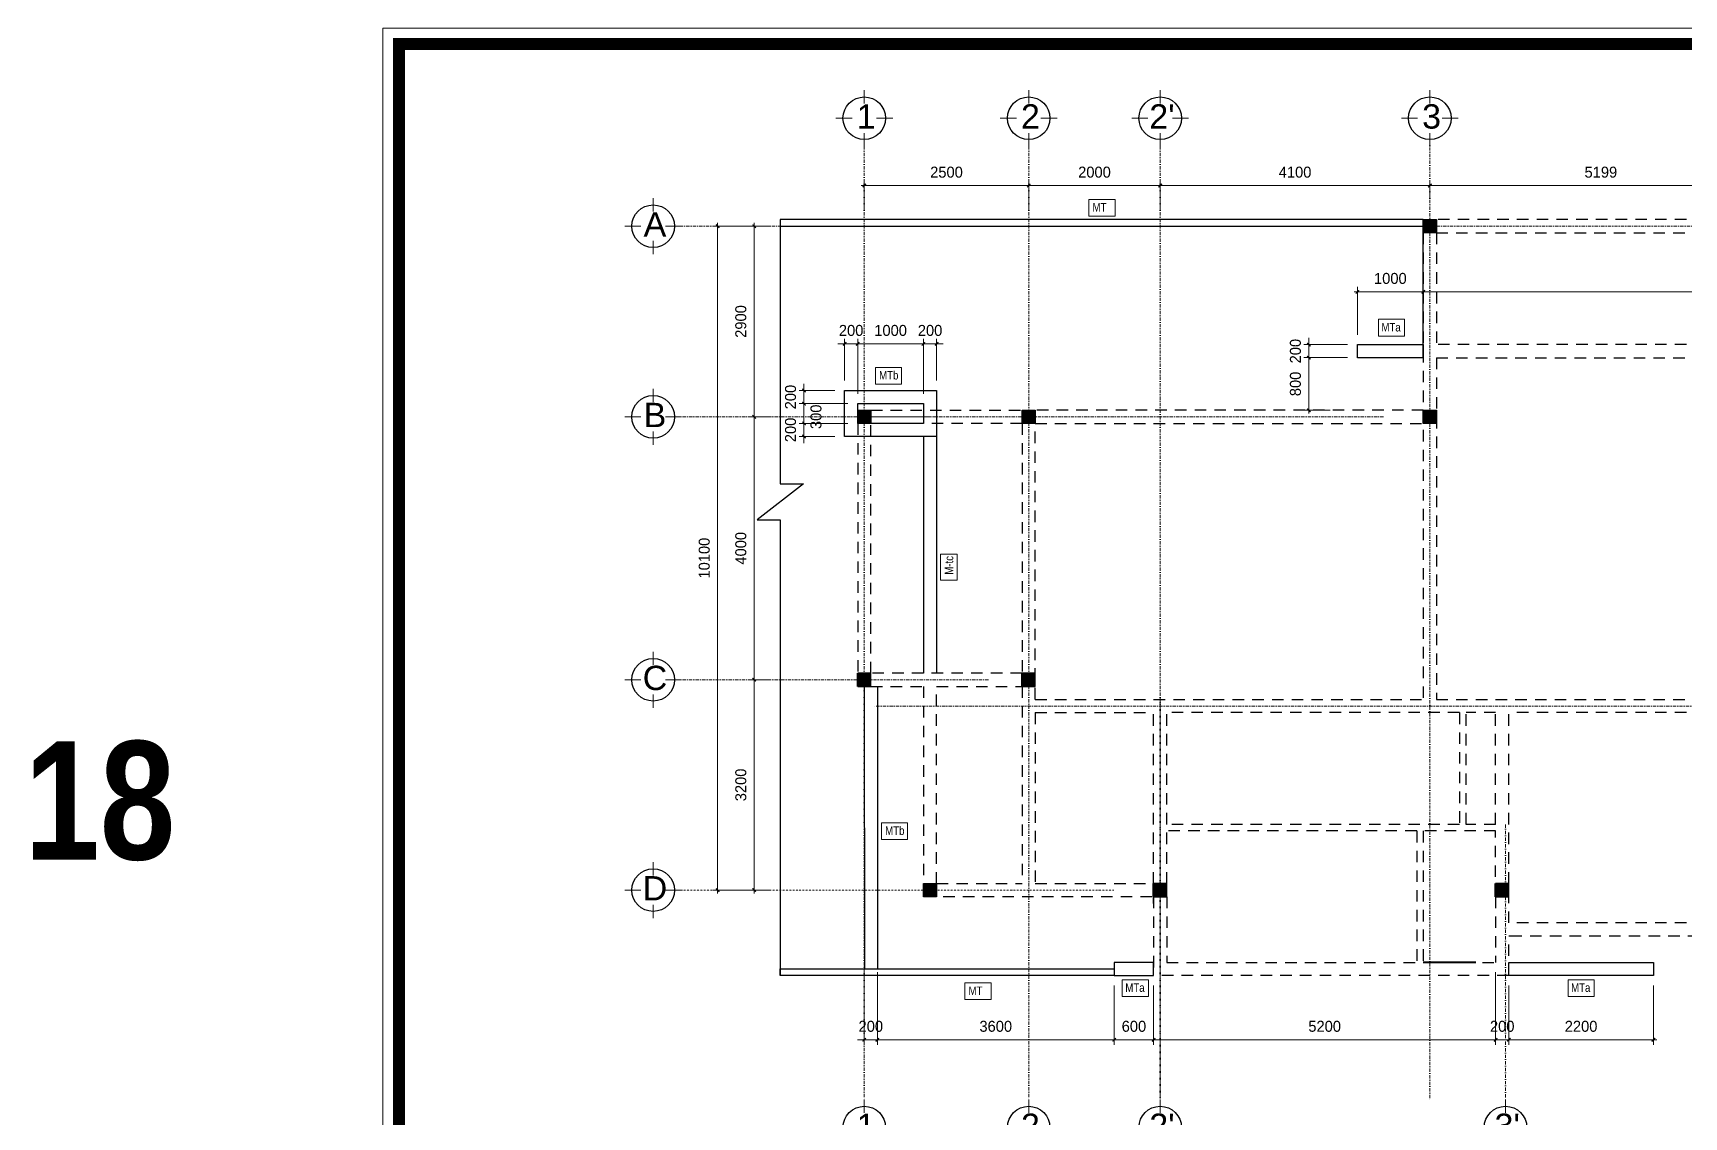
# Model space of a CAD drawing. Header units: millimetres. Extents: x 615730 to 2792744, y 139412 to 597571.
# Drawn here: x 1077307 to 1102411, y 213321 to 229812 of the extents above; entities that cross this region are included whole.
import ezdxf
from ezdxf.enums import TextEntityAlignment as Align

# ---------------------------------------------------------------- set-up
doc = ezdxf.new("R2010")
doc.units = ezdxf.units.MM
doc.header["$MEASUREMENT"] = 0
doc.header["$PDMODE"] = 34
doc.linetypes.add('DASHDOT', pattern=[1, 0.5, -0.25, 0, -0.25])
doc.linetypes.add('KHUAT', pattern=[0.6, 0.35, -0.25])
doc.layers.get('0').update_dxf_attribs({"lineweight": 5})
for name, color, linetype, lineweight in [('0.1(9)', 9, 'Continuous', 13), ('0.10_Thay', 5, 'Continuous', 20), ('KT', 148, 'Continuous', 18), ('NET-THAY', 4, 'Continuous', 20), ('NETMANH', 155, 'Continuous', 13), ('NETNGOAITUONG', 1, 'Continuous', 40), ('None', 7, 'Continuous', 15), ('thay', 7, 'Continuous', 15), ('TIM TRUC', 149, 'DASHDOT', 9)]:
    doc.layers.add(name, color=color, linetype=linetype, lineweight=lineweight)
for name, color, linetype in [('H', 252, 'Continuous'), ('LAYER1', 124, 'Continuous'), ('LAYER70', 5, 'Continuous'), ('NET MANH', 252, 'Continuous'), ('netthay', 3, 'Continuous'), ('TEXT', 2, 'Continuous'), ('VL', 155, 'Continuous')]:
    doc.layers.add(name, color=color, linetype=linetype)
doc.styles.add('H280', font='', dxfattribs={"height": 200})
doc.styles.add('KT OZON', font='', dxfattribs={"height": 200})
doc.styles.get("Standard").update_dxf_attribs({"font": ''})
doc.styles.add('STYLE1', font='')
doc.styles.add('VNI-AVO', font='vni-roms.shx')
doc.styles.get('H280').set_extended_font_data('VNI-Avo')
doc.styles.get('KT OZON').set_extended_font_data('VNI-Helve')
doc.styles.get('Standard').set_extended_font_data('VNI-Avo')
doc.styles.get('STYLE1').set_extended_font_data('VNI-Helve-Condense')
doc.dimstyles.new('1-50b', dxfattribs={"dimtxt": 167, "dimasz": 50, "dimexe": 75, "dimexo": 150, "dimgap": 120, "dimtad": 1, "dimdec": 0, "dimzin": 12, "dimtxsty": 'VNI-AVO', "dimblk": ']', "dimcen": 0, "dimdle": 50, "dimclrd": 252, "dimclre": 252, "dimclrt": 2, "dimadec": 0, "dimazin": 0, "dimtfac": 1, "dimtdec": 0, "dimtix": 1, "dimtmove": 2, "dimatfit": 0, "dimldrblk": 'OPEN90', "dimfxl": 1, "dimlwd": -1, "dimlwe": -1, "dimarcsym": 0})

# ---------------------------------------------------------------- blocks, each defined once
blk = doc.blocks.new('TRUC 1')
at = {"ltscale": 50}
blk.add_circle((0, -9525), 8572, dxfattribs=at)
at = {"layer": '0.1(9)', "ltscale": 50}
for p, q in [((0, -3572), (0, 1782)), ((-4942, -9525), (-11427, -9525)), ((4942, -9525), (11427, -9525)), ((0, -15478), (0, -20832))]:
    blk.add_line(p, q, dxfattribs=at)
at = {"layer": 'TEXT', "ltscale": 50, "style": 'H280'}
blk.add_attdef('1', text='', height=10478, dxfattribs=at).set_placement((-214, -4892), align=Align.CENTER)
blk = doc.blocks.new(']')
for p, q in [((1, 0), (-1, 0)), ((0, 1), (0, -1))]:
    blk.add_line(p, q)
at = {"color": 9, "const_width": 0.4}
blk.add_lwpolyline([(-0.51, -0.51), (0.51, 0.51)], dxfattribs=at)
blk = doc.blocks.new('*D1119')
at = {"layer": 'DEFPOINTS', "color": 0, "ltscale": 10, "transparency": 16777216}
for p in [(1099747, 215473), (1101946, 215473), (1099747, 214496)]:
    blk.add_point(p, dxfattribs=at)
at = {"layer": 'KT', "color": 252, "ltscale": 10, "transparency": 16777216}
for p, q in [((1099747, 215323), (1099747, 214421)), ((1101946, 215323), (1101946, 214421)), ((1101896, 214496), (1099797, 214496))]:
    blk.add_line(p, q, dxfattribs=at)
at = {"layer": 'KT', "color": 252, "ltscale": 10, "transparency": 16777216, "xscale": 50, "yscale": 50, "zscale": 50, "rotation": 180}
blk.add_blockref(']', (1099747, 214496), dxfattribs=at)
at = {"layer": 'KT', "color": 252, "ltscale": 10, "transparency": 16777216, "xscale": 50, "yscale": 50, "zscale": 50}
blk.add_blockref(']', (1101946, 214496), dxfattribs=at)
at = {"layer": 'KT', "color": 2, "ltscale": 10, "transparency": 16777216, "insert": (1100846, 214700), "char_height": 167, "attachment_point": 5, "style": 'VNI-AVO'}
blk.add_mtext('2200', dxfattribs=at)
blk = doc.blocks.new('_Open90')
at = {"color": 0, "linetype": 'ByBlock', "lineweight": -2}
for p, q in [((0, 0), (-1, 0)), ((-0.5, 0.5), (0, 0)), ((0, 0), (-0.5, -0.5))]:
    blk.add_line(p, q, dxfattribs=at)
blk = doc.blocks.new('*D1120')
at = {"layer": 'DEFPOINTS', "color": 0, "ltscale": 10, "transparency": 16777216}
for p in [(1099547, 215673), (1099747, 215473), (1099547, 214496)]:
    blk.add_point(p, dxfattribs=at)
at = {"layer": 'KT', "color": 252, "ltscale": 10, "transparency": 16777216}
for p, q in [((1099547, 215523), (1099547, 214421)), ((1099747, 215323), (1099747, 214421)), ((1099497, 214496), (1099447, 214496)), ((1099747, 214496), (1099547, 214496)), ((1099797, 214496), (1099847, 214496))]:
    blk.add_line(p, q, dxfattribs=at)
at = {"layer": 'KT', "color": 252, "ltscale": 10, "transparency": 16777216, "xscale": 50, "yscale": 50, "zscale": 50}
blk.add_blockref(']', (1099547, 214496), dxfattribs=at)
at = {"layer": 'KT', "color": 252, "ltscale": 10, "transparency": 16777216, "xscale": 50, "yscale": 50, "zscale": 50, "rotation": 180}
blk.add_blockref(']', (1099747, 214496), dxfattribs=at)
at = {"layer": 'KT', "color": 2, "ltscale": 10, "transparency": 16777216, "insert": (1099647, 214700), "char_height": 167, "attachment_point": 5, "style": 'VNI-AVO'}
blk.add_mtext('200', dxfattribs=at)
blk = doc.blocks.new('*D1121')
at = {"layer": 'DEFPOINTS', "color": 0, "ltscale": 10, "transparency": 16777216}
for p in [(1099547, 215673), (1094347, 215473), (1094347, 214496)]:
    blk.add_point(p, dxfattribs=at)
at = {"layer": 'KT', "color": 252, "ltscale": 10, "transparency": 16777216}
for p, q in [((1099547, 215523), (1099547, 214421)), ((1094347, 215323), (1094347, 214421)), ((1099497, 214496), (1094397, 214496))]:
    blk.add_line(p, q, dxfattribs=at)
at = {"layer": 'KT', "color": 252, "ltscale": 10, "transparency": 16777216, "xscale": 50, "yscale": 50, "zscale": 50, "rotation": 180}
blk.add_blockref(']', (1094347, 214496), dxfattribs=at)
at = {"layer": 'KT', "color": 252, "ltscale": 10, "transparency": 16777216, "xscale": 50, "yscale": 50, "zscale": 50}
blk.add_blockref(']', (1099547, 214496), dxfattribs=at)
at = {"layer": 'KT', "color": 2, "ltscale": 10, "transparency": 16777216, "insert": (1096947, 214700), "char_height": 167, "attachment_point": 5, "style": 'VNI-AVO'}
blk.add_mtext('5200', dxfattribs=at)
blk = doc.blocks.new('*D1122')
at = {"layer": 'DEFPOINTS', "color": 0, "ltscale": 10, "transparency": 16777216}
for p in [(1093747, 215473), (1094347, 215473), (1093747, 214496)]:
    blk.add_point(p, dxfattribs=at)
at = {"layer": 'KT', "color": 252, "ltscale": 10, "transparency": 16777216}
for p, q in [((1093747, 215323), (1093747, 214421)), ((1094347, 215323), (1094347, 214421)), ((1093697, 214496), (1093647, 214496)), ((1094347, 214496), (1093747, 214496)), ((1094397, 214496), (1094447, 214496))]:
    blk.add_line(p, q, dxfattribs=at)
at = {"layer": 'KT', "color": 252, "ltscale": 10, "transparency": 16777216, "xscale": 50, "yscale": 50, "zscale": 50}
blk.add_blockref(']', (1093747, 214496), dxfattribs=at)
at = {"layer": 'KT', "color": 252, "ltscale": 10, "transparency": 16777216, "xscale": 50, "yscale": 50, "zscale": 50, "rotation": 180}
blk.add_blockref(']', (1094347, 214496), dxfattribs=at)
at = {"layer": 'KT', "color": 2, "ltscale": 10, "transparency": 16777216, "insert": (1094047, 214700), "char_height": 167, "attachment_point": 5, "style": 'VNI-AVO'}
blk.add_mtext('600', dxfattribs=at)
blk = doc.blocks.new('*D1123')
at = {"layer": 'DEFPOINTS', "color": 0, "ltscale": 10, "transparency": 16777216}
for p in [(1090146, 215673, -13), (1093747, 215473), (1090146, 214496)]:
    blk.add_point(p, dxfattribs=at)
at = {"layer": 'KT', "color": 252, "ltscale": 10, "transparency": 16777216}
for p, q in [((1090146, 215523), (1090146, 214421)), ((1093747, 215323), (1093747, 214421)), ((1093697, 214496), (1090196, 214496))]:
    blk.add_line(p, q, dxfattribs=at)
at = {"layer": 'KT', "color": 252, "ltscale": 10, "transparency": 16777216, "xscale": 50, "yscale": 50, "zscale": 50, "rotation": 180}
blk.add_blockref(']', (1090146, 214496), dxfattribs=at)
at = {"layer": 'KT', "color": 252, "ltscale": 10, "transparency": 16777216, "xscale": 50, "yscale": 50, "zscale": 50}
blk.add_blockref(']', (1093747, 214496), dxfattribs=at)
at = {"layer": 'KT', "color": 2, "ltscale": 10, "transparency": 16777216, "insert": (1091946, 214700), "char_height": 167, "attachment_point": 5, "style": 'VNI-AVO'}
blk.add_mtext('3600', dxfattribs=at)
blk = doc.blocks.new('*D1124')
at = {"layer": 'DEFPOINTS', "color": 0, "ltscale": 10, "transparency": 16777216}
for p in [(1089946, 215673, -13), (1090146, 215673, -13), (1089946, 214496)]:
    blk.add_point(p, dxfattribs=at)
at = {"layer": 'KT', "color": 252, "ltscale": 10, "transparency": 16777216}
for p, q in [((1089946, 215523), (1089946, 214421)), ((1090146, 215523), (1090146, 214421)), ((1089896, 214496), (1089846, 214496)), ((1090146, 214496), (1089946, 214496)), ((1090196, 214496), (1090246, 214496))]:
    blk.add_line(p, q, dxfattribs=at)
at = {"layer": 'KT', "color": 252, "ltscale": 10, "transparency": 16777216, "xscale": 50, "yscale": 50, "zscale": 50}
blk.add_blockref(']', (1089946, 214496), dxfattribs=at)
at = {"layer": 'KT', "color": 252, "ltscale": 10, "transparency": 16777216, "xscale": 50, "yscale": 50, "zscale": 50, "rotation": 180}
blk.add_blockref(']', (1090146, 214496), dxfattribs=at)
at = {"layer": 'KT', "color": 2, "ltscale": 10, "transparency": 16777216, "insert": (1090046, 214700), "char_height": 167, "attachment_point": 5, "style": 'VNI-AVO'}
blk.add_mtext('200', dxfattribs=at)
blk = doc.blocks.new('*D1125')
at = {"layer": 'DEFPOINTS', "color": 0, "ltscale": 10, "transparency": 16777216}
for p in [(1089847, 225083), (1089647, 224373), (1089847, 224173)]:
    blk.add_point(p, dxfattribs=at)
at = {"layer": 'KT', "color": 252, "ltscale": 10, "transparency": 16777216}
for p, q in [((1089597, 225083), (1089547, 225083)), ((1089647, 224523), (1089647, 225158)), ((1089647, 225083), (1089847, 225083)), ((1089847, 224323), (1089847, 225158)), ((1089897, 225083), (1089947, 225083))]:
    blk.add_line(p, q, dxfattribs=at)
at = {"layer": 'KT', "color": 252, "ltscale": 10, "transparency": 16777216, "xscale": 50, "yscale": 50, "zscale": 50}
blk.add_blockref(']', (1089647, 225083), dxfattribs=at)
at = {"layer": 'KT', "color": 252, "ltscale": 10, "transparency": 16777216, "xscale": 50, "yscale": 50, "zscale": 50, "rotation": 180}
blk.add_blockref(']', (1089847, 225083), dxfattribs=at)
at = {"layer": 'KT', "color": 2, "ltscale": 10, "transparency": 16777216, "insert": (1089747, 225286), "char_height": 167, "attachment_point": 5, "style": 'VNI-AVO'}
blk.add_mtext('200', dxfattribs=at)
blk = doc.blocks.new('*D1126')
at = {"layer": 'DEFPOINTS', "color": 0, "ltscale": 10, "transparency": 16777216}
for p in [(1090847, 225083), (1089847, 224173), (1090847, 224173)]:
    blk.add_point(p, dxfattribs=at)
at = {"layer": 'KT', "color": 252, "ltscale": 10, "transparency": 16777216}
for p, q in [((1089847, 224323), (1089847, 225158)), ((1089897, 225083), (1090797, 225083)), ((1090847, 224323), (1090847, 225158))]:
    blk.add_line(p, q, dxfattribs=at)
at = {"layer": 'KT', "color": 252, "ltscale": 10, "transparency": 16777216, "xscale": 50, "yscale": 50, "zscale": 50, "rotation": 180}
blk.add_blockref(']', (1089847, 225083), dxfattribs=at)
at = {"layer": 'KT', "color": 252, "ltscale": 10, "transparency": 16777216, "xscale": 50, "yscale": 50, "zscale": 50}
blk.add_blockref(']', (1090847, 225083), dxfattribs=at)
at = {"layer": 'KT', "color": 2, "ltscale": 10, "transparency": 16777216, "insert": (1090347, 225286), "char_height": 167, "attachment_point": 5, "style": 'VNI-AVO'}
blk.add_mtext('1000', dxfattribs=at)
blk = doc.blocks.new('*D1127')
at = {"layer": 'DEFPOINTS', "color": 0, "ltscale": 10, "transparency": 16777216}
for p in [(1091047, 225083), (1091047, 224373), (1090847, 224173)]:
    blk.add_point(p, dxfattribs=at)
at = {"layer": 'KT', "color": 252, "ltscale": 10, "transparency": 16777216}
for p, q in [((1090797, 225083), (1090747, 225083)), ((1090847, 224323), (1090847, 225158)), ((1090847, 225083), (1091047, 225083)), ((1091047, 224523), (1091047, 225158)), ((1091097, 225083), (1091147, 225083))]:
    blk.add_line(p, q, dxfattribs=at)
at = {"layer": 'KT', "color": 252, "ltscale": 10, "transparency": 16777216, "xscale": 50, "yscale": 50, "zscale": 50}
blk.add_blockref(']', (1090847, 225083), dxfattribs=at)
at = {"layer": 'KT', "color": 252, "ltscale": 10, "transparency": 16777216, "xscale": 50, "yscale": 50, "zscale": 50, "rotation": 180}
blk.add_blockref(']', (1091047, 225083), dxfattribs=at)
at = {"layer": 'KT', "color": 2, "ltscale": 10, "transparency": 16777216, "insert": (1090947, 225286), "char_height": 167, "attachment_point": 5, "style": 'VNI-AVO'}
blk.add_mtext('200', dxfattribs=at)
blk = doc.blocks.new('*D1128')
at = {"layer": 'DEFPOINTS', "color": 0, "ltscale": 10, "transparency": 16777216}
for p in [(1089647, 224373), (1089030, 224173), (1089847, 224173)]:
    blk.add_point(p, dxfattribs=at)
at = {"layer": 'KT', "color": 252, "ltscale": 10, "transparency": 16777216}
for p, q in [((1089030, 224423), (1089030, 224473)), ((1089497, 224373), (1088955, 224373)), ((1089030, 224373), (1089030, 224173)), ((1089697, 224173), (1088955, 224173)), ((1089030, 224123), (1089030, 224073))]:
    blk.add_line(p, q, dxfattribs=at)
at = {"layer": 'KT', "color": 252, "ltscale": 10, "transparency": 16777216, "xscale": 50, "yscale": 50, "zscale": 50}
for p, rotation in [((1089030, 224373), 270), ((1089030, 224173), 90)]:
    blk.add_blockref(']', p, dxfattribs=dict(at, rotation=rotation))
at = {"layer": 'KT', "color": 2, "ltscale": 10, "transparency": 16777216, "insert": (1088826, 224273), "char_height": 167, "attachment_point": 5, "rotation": 90, "style": 'VNI-AVO'}
blk.add_mtext('200', dxfattribs=at)
blk = doc.blocks.new('*D1129')
at = {"layer": 'DEFPOINTS', "color": 0, "ltscale": 10, "transparency": 16777216}
for p in [(1089847, 224173), (1089030, 223873), (1089847, 223873)]:
    blk.add_point(p, dxfattribs=at)
at = {"layer": 'KT', "color": 252, "ltscale": 10, "transparency": 16777216}
for p, q in [((1089030, 224223), (1089030, 224273)), ((1089697, 224173), (1088955, 224173)), ((1089030, 224173), (1089030, 223873)), ((1089697, 223873), (1088955, 223873)), ((1089030, 223823), (1089030, 223773))]:
    blk.add_line(p, q, dxfattribs=at)
at = {"layer": 'KT', "color": 252, "ltscale": 10, "transparency": 16777216, "xscale": 50, "yscale": 50, "zscale": 50}
for p, rotation in [((1089030, 224173), 270), ((1089030, 223873), 90)]:
    blk.add_blockref(']', p, dxfattribs=dict(at, rotation=rotation))
at = {"layer": 'KT', "color": 2, "ltscale": 10, "transparency": 16777216, "insert": (1089213, 223973), "char_height": 167, "attachment_point": 5, "rotation": 90, "style": 'VNI-AVO'}
blk.add_mtext('300', dxfattribs=at)
blk = doc.blocks.new('*D1130')
at = {"layer": 'DEFPOINTS', "color": 0, "ltscale": 10, "transparency": 16777216}
for p in [(1089030, 223673), (1089647, 223673), (1089847, 223873)]:
    blk.add_point(p, dxfattribs=at)
at = {"layer": 'KT', "color": 252, "ltscale": 10, "transparency": 16777216}
for p, q in [((1089030, 223923), (1089030, 223973)), ((1089697, 223873), (1088955, 223873)), ((1089497, 223673), (1088955, 223673)), ((1089030, 223873), (1089030, 223673)), ((1089030, 223623), (1089030, 223573))]:
    blk.add_line(p, q, dxfattribs=at)
at = {"layer": 'KT', "color": 252, "ltscale": 10, "transparency": 16777216, "xscale": 50, "yscale": 50, "zscale": 50}
for p, rotation in [((1089030, 223873), 270), ((1089030, 223673), 90)]:
    blk.add_blockref(']', p, dxfattribs=dict(at, rotation=rotation))
at = {"layer": 'KT', "color": 2, "ltscale": 10, "transparency": 16777216, "insert": (1088826, 223773), "char_height": 167, "attachment_point": 5, "rotation": 90, "style": 'VNI-AVO'}
blk.add_mtext('200', dxfattribs=at)
blk = doc.blocks.new('*D1131')
at = {"layer": 'DEFPOINTS', "color": 0, "ltscale": 10, "transparency": 16777216}
for p in [(1098446, 225874), (1097446, 225072, 1), (1098446, 225072)]:
    blk.add_point(p, dxfattribs=at)
at = {"layer": 'KT', "color": 252, "ltscale": 10, "transparency": 16777216}
for p, q in [((1097446, 225222), (1097446, 225949)), ((1098446, 225222), (1098446, 225949)), ((1097496, 225874), (1098396, 225874))]:
    blk.add_line(p, q, dxfattribs=at)
at = {"layer": 'KT', "color": 252, "ltscale": 10, "transparency": 16777216, "xscale": 50, "yscale": 50, "zscale": 50, "rotation": 180}
blk.add_blockref(']', (1097446, 225874), dxfattribs=at)
at = {"layer": 'KT', "color": 252, "ltscale": 10, "transparency": 16777216, "xscale": 50, "yscale": 50, "zscale": 50}
blk.add_blockref(']', (1098446, 225874), dxfattribs=at)
at = {"layer": 'KT', "color": 2, "ltscale": 10, "transparency": 16777216, "insert": (1097946, 226077), "char_height": 167, "attachment_point": 5, "style": 'VNI-AVO'}
blk.add_mtext('1000', dxfattribs=at)
blk = doc.blocks.new('*D1132')
at = {"layer": 'DEFPOINTS', "color": 0, "ltscale": 10, "transparency": 16777216}
for p in [(1107246, 225874), (1098446, 225072), (1107246, 225073)]:
    blk.add_point(p, dxfattribs=at)
at = {"layer": 'KT', "color": 252, "ltscale": 10, "transparency": 16777216}
for p, q in [((1098446, 225222), (1098446, 225949)), ((1107246, 225223), (1107246, 225949)), ((1098496, 225874), (1107196, 225874))]:
    blk.add_line(p, q, dxfattribs=at)
at = {"layer": 'KT', "color": 252, "ltscale": 10, "transparency": 16777216, "xscale": 50, "yscale": 50, "zscale": 50, "rotation": 180}
blk.add_blockref(']', (1098446, 225874), dxfattribs=at)
at = {"layer": 'KT', "color": 252, "ltscale": 10, "transparency": 16777216, "xscale": 50, "yscale": 50, "zscale": 50}
blk.add_blockref(']', (1107246, 225874), dxfattribs=at)
at = {"layer": 'KT', "color": 2, "ltscale": 10, "transparency": 16777216, "insert": (1102846, 226077), "char_height": 167, "attachment_point": 5, "style": 'VNI-AVO'}
blk.add_mtext('8800', dxfattribs=at)
blk = doc.blocks.new('*D1135')
at = {"layer": 'DEFPOINTS', "color": 0, "ltscale": 10, "transparency": 16777216}
for p in [(1097446, 225072, 1), (1096706, 224873), (1097446, 224873, 1)]:
    blk.add_point(p, dxfattribs=at)
at = {"layer": 'KT', "color": 252, "ltscale": 10, "transparency": 16777216}
for p, q in [((1097296, 225072), (1096631, 225072)), ((1096706, 225122), (1096706, 225172)), ((1096706, 225072), (1096706, 224873)), ((1097296, 224873), (1096631, 224873)), ((1096706, 224823), (1096706, 224773))]:
    blk.add_line(p, q, dxfattribs=at)
at = {"layer": 'KT', "color": 252, "ltscale": 10, "transparency": 16777216, "xscale": 50, "yscale": 50, "zscale": 50}
for p, rotation in [((1096706, 225072), 270), ((1096706, 224873), 90)]:
    blk.add_blockref(']', p, dxfattribs=dict(at, rotation=rotation))
at = {"layer": 'KT', "color": 2, "ltscale": 10, "transparency": 16777216, "insert": (1096503, 224972), "char_height": 167, "attachment_point": 5, "rotation": 90, "style": 'VNI-AVO'}
blk.add_mtext('200', dxfattribs=at)
blk = doc.blocks.new('*D1136')
at = {"layer": 'DEFPOINTS', "color": 0, "ltscale": 10, "transparency": 16777216}
for p in [(1097446, 224873, 1), (1096706, 224073), (1097182, 224073)]:
    blk.add_point(p, dxfattribs=at)
at = {"layer": 'KT', "color": 252, "ltscale": 10, "transparency": 16777216}
for p, q in [((1097296, 224873), (1096631, 224873)), ((1096706, 224823), (1096706, 224123)), ((1097032, 224073), (1096631, 224073))]:
    blk.add_line(p, q, dxfattribs=at)
at = {"layer": 'KT', "color": 252, "ltscale": 10, "transparency": 16777216, "xscale": 50, "yscale": 50, "zscale": 50}
for p, rotation in [((1096706, 224873), 90), ((1096706, 224073), 270)]:
    blk.add_blockref(']', p, dxfattribs=dict(at, rotation=rotation))
at = {"layer": 'KT', "color": 2, "ltscale": 10, "transparency": 16777216, "insert": (1096503, 224473), "char_height": 167, "attachment_point": 5, "rotation": 90, "style": 'VNI-AVO'}
blk.add_mtext('800', dxfattribs=at)
blk = doc.blocks.new('*D1141')
at = {"layer": 'DEFPOINTS', "color": 0, "ltscale": 10, "transparency": 16777216}
for p in [(1098547, 227491), (1098547, 227143), (1103747, 227143)]:
    blk.add_point(p, dxfattribs=at)
at = {"layer": 'KT', "color": 252, "ltscale": 10, "transparency": 16777216}
for p, q in [((1098547, 227293), (1098547, 227566)), ((1103697, 227491), (1098597, 227491)), ((1103747, 227293), (1103747, 227566))]:
    blk.add_line(p, q, dxfattribs=at)
at = {"layer": 'KT', "color": 252, "ltscale": 10, "transparency": 16777216, "xscale": 50, "yscale": 50, "zscale": 50, "rotation": 180}
blk.add_blockref(']', (1098547, 227491), dxfattribs=at)
at = {"layer": 'KT', "color": 252, "ltscale": 10, "transparency": 16777216, "xscale": 50, "yscale": 50, "zscale": 50}
blk.add_blockref(']', (1103747, 227491), dxfattribs=at)
at = {"layer": 'KT', "color": 2, "ltscale": 10, "transparency": 16777216, "insert": (1101147, 227694), "char_height": 167, "attachment_point": 5, "style": 'VNI-AVO'}
blk.add_mtext('5199', dxfattribs=at)
blk = doc.blocks.new('*D1142')
at = {"layer": 'DEFPOINTS', "color": 0, "ltscale": 10, "transparency": 16777216}
for p in [(1094447, 227491), (1094447, 226973), (1098547, 227143)]:
    blk.add_point(p, dxfattribs=at)
at = {"layer": 'KT', "color": 252, "ltscale": 10, "transparency": 16777216}
for p, q in [((1094447, 227123), (1094447, 227566)), ((1098497, 227491), (1094497, 227491)), ((1098547, 227293), (1098547, 227566))]:
    blk.add_line(p, q, dxfattribs=at)
at = {"layer": 'KT', "color": 252, "ltscale": 10, "transparency": 16777216, "xscale": 50, "yscale": 50, "zscale": 50, "rotation": 180}
blk.add_blockref(']', (1094447, 227491), dxfattribs=at)
at = {"layer": 'KT', "color": 252, "ltscale": 10, "transparency": 16777216, "xscale": 50, "yscale": 50, "zscale": 50}
blk.add_blockref(']', (1098547, 227491), dxfattribs=at)
at = {"layer": 'KT', "color": 2, "ltscale": 10, "transparency": 16777216, "insert": (1096497, 227694), "char_height": 167, "attachment_point": 5, "style": 'VNI-AVO'}
blk.add_mtext('4100', dxfattribs=at)
blk = doc.blocks.new('*D1143')
at = {"layer": 'DEFPOINTS', "color": 0, "ltscale": 10, "transparency": 16777216}
for p in [(1092447, 227491), (1092447, 226973), (1094447, 226973)]:
    blk.add_point(p, dxfattribs=at)
at = {"layer": 'KT', "color": 252, "ltscale": 10, "transparency": 16777216}
for p, q in [((1092447, 227123), (1092447, 227566)), ((1094397, 227491), (1092497, 227491)), ((1094447, 227123), (1094447, 227566))]:
    blk.add_line(p, q, dxfattribs=at)
at = {"layer": 'KT', "color": 252, "ltscale": 10, "transparency": 16777216, "xscale": 50, "yscale": 50, "zscale": 50, "rotation": 180}
blk.add_blockref(']', (1092447, 227491), dxfattribs=at)
at = {"layer": 'KT', "color": 252, "ltscale": 10, "transparency": 16777216, "xscale": 50, "yscale": 50, "zscale": 50}
blk.add_blockref(']', (1094447, 227491), dxfattribs=at)
at = {"layer": 'KT', "color": 2, "ltscale": 10, "transparency": 16777216, "insert": (1093447, 227694), "char_height": 167, "attachment_point": 5, "style": 'VNI-AVO'}
blk.add_mtext('2000', dxfattribs=at)
blk = doc.blocks.new('*D1144')
at = {"layer": 'DEFPOINTS', "color": 0, "ltscale": 10, "transparency": 16777216}
for p in [(1089947, 227491), (1089947, 226973, -1), (1092447, 226973)]:
    blk.add_point(p, dxfattribs=at)
at = {"layer": 'KT', "color": 252, "ltscale": 10, "transparency": 16777216}
for p, q in [((1089947, 227123), (1089947, 227566)), ((1092397, 227491), (1089997, 227491)), ((1092447, 227123), (1092447, 227566))]:
    blk.add_line(p, q, dxfattribs=at)
at = {"layer": 'KT', "color": 252, "ltscale": 10, "transparency": 16777216, "xscale": 50, "yscale": 50, "zscale": 50, "rotation": 180}
blk.add_blockref(']', (1089947, 227491), dxfattribs=at)
at = {"layer": 'KT', "color": 252, "ltscale": 10, "transparency": 16777216, "xscale": 50, "yscale": 50, "zscale": 50}
blk.add_blockref(']', (1092447, 227491), dxfattribs=at)
at = {"layer": 'KT', "color": 2, "ltscale": 10, "transparency": 16777216, "insert": (1091197, 227694), "char_height": 167, "attachment_point": 5, "style": 'VNI-AVO'}
blk.add_mtext('2500', dxfattribs=at)
blk = doc.blocks.new('*D1145')
at = {"layer": 'DEFPOINTS', "color": 0, "ltscale": 10, "transparency": 16777216}
for p in [(1088667, 226873), (1088273, 223973), (1088667, 223973)]:
    blk.add_point(p, dxfattribs=at)
at = {"layer": 'KT', "color": 252, "ltscale": 10, "transparency": 16777216}
for p, q in [((1088517, 226873), (1088198, 226873)), ((1088273, 226823), (1088273, 224023)), ((1088517, 223973), (1088198, 223973))]:
    blk.add_line(p, q, dxfattribs=at)
at = {"layer": 'KT', "color": 252, "ltscale": 10, "transparency": 16777216, "xscale": 50, "yscale": 50, "zscale": 50}
for p, rotation in [((1088273, 226873), 90), ((1088273, 223973), 270)]:
    blk.add_blockref(']', p, dxfattribs=dict(at, rotation=rotation))
at = {"layer": 'KT', "color": 2, "ltscale": 10, "transparency": 16777216, "insert": (1088070, 225423), "char_height": 167, "attachment_point": 5, "rotation": 90, "style": 'VNI-AVO'}
blk.add_mtext('2900', dxfattribs=at)
blk = doc.blocks.new('*D1146')
at = {"layer": 'DEFPOINTS', "color": 0, "ltscale": 10, "transparency": 16777216}
for p in [(1088667, 223973), (1088273, 219973), (1088667, 219973)]:
    blk.add_point(p, dxfattribs=at)
at = {"layer": 'KT', "color": 252, "ltscale": 10, "transparency": 16777216}
for p, q in [((1088517, 223973), (1088198, 223973)), ((1088273, 223923), (1088273, 220023)), ((1088517, 219973), (1088198, 219973))]:
    blk.add_line(p, q, dxfattribs=at)
at = {"layer": 'KT', "color": 252, "ltscale": 10, "transparency": 16777216, "xscale": 50, "yscale": 50, "zscale": 50}
for p, rotation in [((1088273, 223973), 90), ((1088273, 219973), 270)]:
    blk.add_blockref(']', p, dxfattribs=dict(at, rotation=rotation))
at = {"layer": 'KT', "color": 2, "ltscale": 10, "transparency": 16777216, "insert": (1088070, 221973), "char_height": 167, "attachment_point": 5, "rotation": 90, "style": 'VNI-AVO'}
blk.add_mtext('4000', dxfattribs=at)
blk = doc.blocks.new('*D1147')
at = {"layer": 'DEFPOINTS', "color": 0, "ltscale": 10, "transparency": 16777216}
for p in [(1088667, 219973), (1088273, 216773), (1088667, 216773)]:
    blk.add_point(p, dxfattribs=at)
at = {"layer": 'KT', "color": 252, "ltscale": 10, "transparency": 16777216}
for p, q in [((1088517, 219973), (1088198, 219973)), ((1088273, 219923), (1088273, 216823)), ((1088517, 216773), (1088198, 216773))]:
    blk.add_line(p, q, dxfattribs=at)
at = {"layer": 'KT', "color": 252, "ltscale": 10, "transparency": 16777216, "xscale": 50, "yscale": 50, "zscale": 50}
for p, rotation in [((1088273, 219973), 90), ((1088273, 216773), 270)]:
    blk.add_blockref(']', p, dxfattribs=dict(at, rotation=rotation))
at = {"layer": 'KT', "color": 2, "ltscale": 10, "transparency": 16777216, "insert": (1088070, 218373), "char_height": 167, "attachment_point": 5, "rotation": 90, "style": 'VNI-AVO'}
blk.add_mtext('3200', dxfattribs=at)
blk = doc.blocks.new('*D1148')
at = {"layer": 'DEFPOINTS', "color": 0, "ltscale": 10, "transparency": 16777216}
for p in [(1087717, 226873), (1088667, 226873), (1088667, 216773)]:
    blk.add_point(p, dxfattribs=at)
at = {"layer": 'KT', "color": 252, "ltscale": 10, "transparency": 16777216}
for p, q in [((1088517, 226873), (1087642, 226873)), ((1087717, 216823), (1087717, 226823)), ((1088517, 216773), (1087642, 216773))]:
    blk.add_line(p, q, dxfattribs=at)
at = {"layer": 'KT', "color": 252, "ltscale": 10, "transparency": 16777216, "xscale": 50, "yscale": 50, "zscale": 50}
for p, rotation in [((1087717, 226873), 90), ((1087717, 216773), 270)]:
    blk.add_blockref(']', p, dxfattribs=dict(at, rotation=rotation))
at = {"layer": 'KT', "color": 2, "ltscale": 10, "transparency": 16777216, "insert": (1087514, 221823), "char_height": 167, "attachment_point": 5, "rotation": 90, "style": 'VNI-AVO'}
blk.add_mtext('10100', dxfattribs=at)

msp = doc.modelspace()

# ---------------------------------------------------------------- linework, layer by layer
at = {"layer": 'H', "const_width": 182.5, "elevation": -15.9}
msp.add_lwpolyline([(1082870.7, 204584.3), (1118514.5, 204584.3), (1118514.5, 229644.5), (1082870.7, 229644.5)], close=True, dxfattribs=at)
at = {"layer": 'LAYER1', "linetype": 'KHUAT', "ltscale": 500}
for p, q in [((1103646.4, 225072.5), (1098646.1, 225072.5)), ((1098646.1, 224872.4), (1103646.4, 224872.5)), ((1094546.6, 215672.7), (1098346.6, 215672.7)), ((1098446.6, 215672.7), (1099546.6, 215672.7)), ((1099746.6, 215472.7), (1094346.6, 215472.7))]:
    msp.add_line(p, q, dxfattribs=at)
for points in [[(1103646.6, 226972.7), (1098646.1, 226972.7)], [(1098446.1, 226772.7), (1098446.1, 219672.7)], [(1098646.1, 226772.7), (1098646.1, 225072.5)], [(1098646.1, 226772.7), (1103646.6, 226772.3)], [(1098646.1, 224872.4), (1098646.1, 219672.7)], [(1098446.1, 224072.7), (1092546.6, 224072.7)], [(1090047.1, 220072.7), (1090047.1, 223872.7)], [(1092346.6, 223872.7), (1090047.1, 223872.7)], [(1092346.6, 223872.7), (1092346.4, 220072.7)], [(1092546.6, 223872.7), (1098446.1, 223872.7)], [(1090846.6, 220072.7), (1090047.1, 220072.7)], [(1092346.4, 220072.7), (1090846.6, 220072.7)], [(1090846.6, 219872.7), (1090846.6, 216872.7), (1091046.6, 216872.7), (1091046.6, 219872.7), (1092346.4, 219872.7)], [(1092546.6, 219472.7), (1094346.6, 219472.7)], [(1094346.6, 216872.7), (1094346.6, 219472.7)], [(1094546.6, 217772.7), (1094546.6, 219472.7)], [(1098996.6, 219472.7), (1094546.6, 219472.7)], [(1098996.6, 219472.7), (1098996.6, 217772.7)], [(1099546.6, 219472.7), (1099096.6, 219472.7)], [(1099096.6, 217772.7), (1099096.6, 219472.7)], [(1099546.6, 217772.7), (1099546.6, 219472.7)], [(1103646.6, 219472.7), (1099746.6, 219472.7)], [(1099746.6, 216272.7), (1099746.6, 219472.7)], [(1098996.6, 217772.7), (1094546.6, 217772.7)], [(1094546.6, 216872.7), (1094546.6, 217672.7)], [(1098346.6, 217672.7), (1094546.6, 217672.7)], [(1098346.6, 217672.7), (1098346.6, 215672.7)], [(1099546.6, 217672.7), (1098446.6, 217672.7)], [(1098446.6, 217672.7), (1098446.6, 215672.7)], [(1099546.6, 217772.7), (1099096.6, 217772.7)], [(1099546.6, 216672.7), (1099546.6, 217672.7)], [(1091046.6, 216872.7), (1092346.4, 216872.7)], [(1092546.4, 216872.7), (1094346.6, 216872.7)], [(1094346.6, 216672.7), (1094346.6, 215472.7)], [(1094546.6, 216672.7), (1094546.6, 215672.7)], [(1099546.6, 216672.7), (1099546.6, 215672.7)], [(1103646.6, 216272.7), (1099746.6, 216272.7)], [(1099746.6, 215472.7), (1099746.6, 216072.7)], [(1107146.4, 216072.7), (1099883.1, 216072.7), (1099746.6, 216072.7)]]:
    msp.add_lwpolyline(points, dxfattribs=at)
for points, elevation in [([(1090047.1, 224072.7), (1092346.6, 224072.7)], -13.1), ([(1089847.1, 223872.7), (1089847.1, 220072.7)], -13.1), ([(1092546.4, 219672.7), (1092546.6, 223872.7)], 50.3), ([(1090047.1, 219872.7), (1090846.6, 219872.7)], -13.1), ([(1092346.4, 219872.7), (1092346.4, 216872.7)], 15.9), ([(1092546.4, 219672.7), (1098446.1, 219672.7)], 63.4), ([(1098646.1, 219672.7), (1103646.3, 219672.7)], 63.4), ([(1092546.6, 219472.7), (1092546.4, 216872.7)], 15.9), ([(1090846.6, 216676.1), (1094346.6, 216676.1)], 280)]:
    msp.add_lwpolyline(points, dxfattribs=dict(at, elevation=elevation))
at = {"layer": 'LAYER70', "ltscale": 10}
for points in [[(1088667.2, 226972.7), (1088667.2, 222952.1), (1089021.8, 222952.1), (1088320, 222403.7), (1088667.2, 222403.7), (1088667.2, 215472.7)], [(1098446.1, 226972.7), (1088667.2, 226972.7), (1088667.2, 226872.7), (1098446.1, 226872.7), (1098446.1, 226972.7)], [(1089647.1, 224072.7), (1089647.1, 224373.1), (1091046.6, 224373.1), (1091046.6, 223672.7), (1089647.1, 223672.7), (1089647.1, 224072.7)], [(1090846.6, 223672.7), (1090846.6, 220072.7)], [(1091046.6, 223672.7), (1091046.6, 220072.7)]]:
    msp.add_lwpolyline(points, dxfattribs=at)
at = {"layer": 'LAYER70', "ltscale": 10, "elevation": 1}
msp.add_lwpolyline([(1097446.1, 225072.4), (1098446.1, 225072.4), (1098446.1, 224872.5), (1097446.1, 224872.5)], close=True, dxfattribs=at)
at = {"layer": 'LAYER70', "ltscale": 10}
for points in [[(1089847.1, 224072.7), (1089847.1, 224173.1), (1090846.6, 224173.1), (1090846.6, 223872.7), (1089847.1, 223872.7)], [(1094346.6, 215672.7), (1093746.6, 215672.7), (1093746.6, 215472.7), (1094346.6, 215472.7)], [(1101946.1, 215472.7), (1099746.6, 215472.7), (1099746.6, 215672.7), (1101946.1, 215672.7)], [(1093746.6, 215472.7), (1088667.2, 215472.7), (1088667.2, 215572.7), (1093746.6, 215572.7)]]:
    msp.add_lwpolyline(points, close=True, dxfattribs=at)
at = {"layer": 'LAYER70', "ltscale": 10, "elevation": -13.1}
for points in [[(1089947.1, 219872.7), (1089948.3, 215572.7)], [(1090147.1, 219872.8), (1090148.3, 215572.7)]]:
    msp.add_lwpolyline(points, dxfattribs=at)
at = {"layer": 'NET MANH'}
for points, elevation in [([(1098646.1, 226772.7), (1098446.1, 226772.7), (1098446.1, 226972.7), (1098646.1, 226972.7)], -140), ([(1089847.1, 224072.7), (1090047.1, 224072.7), (1090047.1, 223872.7), (1089847.1, 223872.7)], -13.1), ([(1089847.1, 219872.7), (1090047.1, 219872.7), (1090047.1, 220072.7), (1089847.1, 220072.7)], -13.1), ([(1092346.4, 219872.7), (1092546.4, 219872.7), (1092546.4, 220072.7), (1092346.4, 220072.7)], 50.3)]:
    msp.add_lwpolyline(points, close=True, dxfattribs=dict(at, elevation=elevation))
for points in [[(1092346.6, 224072.7), (1092546.6, 224072.7), (1092546.6, 223872.7), (1092346.6, 223872.7)], [(1098446.1, 224072.7), (1098646.1, 224072.7), (1098646.1, 223872.7), (1098446.1, 223872.7)], [(1090846.6, 216872.7), (1091046.6, 216872.7), (1091046.6, 216672.7), (1090846.6, 216672.7)], [(1094346.6, 216672.7), (1094546.6, 216672.7), (1094546.6, 216872.7), (1094346.6, 216872.7)], [(1099546.6, 216672.7), (1099746.6, 216672.7), (1099746.6, 216872.7), (1099546.6, 216872.7)]]:
    msp.add_lwpolyline(points, close=True, dxfattribs=at)
for points in [[(1098646.1, 226972.7, -140), (1098446.1, 226972.7, -140), (1098646.1, 226772.7, -140), (1098446.1, 226772.7, -140)], [(1089847.1, 223872.7, -13.1), (1090047.1, 223872.7, -13.1), (1089847.1, 224072.7, -13.1), (1090047.1, 224072.7, -13.1)], [(1092346.6, 223872.7), (1092546.6, 223872.7), (1092346.6, 224072.7), (1092546.6, 224072.7)], [(1098446.1, 223872.7), (1098646.1, 223872.7), (1098446.1, 224072.7), (1098646.1, 224072.7)], [(1089847.1, 220072.7, -13.1), (1090047.1, 220072.7, -13.1), (1089847.1, 219872.7, -13.1), (1090047.1, 219872.7, -13.1)], [(1092346.4, 220072.7, 50.3), (1092546.4, 220072.7, 50.3), (1092346.4, 219872.7, 50.3), (1092546.4, 219872.7, 50.3)], [(1090846.6, 216672.7), (1091046.6, 216672.7), (1090846.6, 216872.7), (1091046.6, 216872.7)], [(1094346.6, 216872.7), (1094546.6, 216872.7), (1094346.6, 216672.7), (1094546.6, 216672.7)], [(1099546.6, 216872.7), (1099746.6, 216872.7), (1099546.6, 216672.7), (1099746.6, 216672.7)]]:
    msp.add_solid(points, dxfattribs=at)
at = {"layer": 'NET-THAY'}
msp.add_line((1090946.6, 223972.7, 159.3), (1089847.1, 223972.7, 64.6), dxfattribs=at)
at = {"layer": 'NETMANH', "ltscale": 2}
for points in [[(1093363.4, 227280.3), (1093761, 227280.3), (1093761, 227026.4), (1093363.4, 227026.4)], [(1097763.9, 225455.9), (1098161.5, 225455.9), (1098161.5, 225202.1), (1097763.9, 225202.1)], [(1090114.9, 224725.3), (1090512.5, 224725.3), (1090512.5, 224471.5), (1090114.9, 224471.5)], [(1091107.3, 221487.8), (1091107.3, 221885.4), (1091361.1, 221885.4), (1091361.1, 221487.8)], [(1090207.1, 217797.7), (1090604.7, 217797.7), (1090604.7, 217543.9), (1090207.1, 217543.9)], [(1093869.7, 215409.4), (1094267.4, 215409.4), (1094267.4, 215155.6), (1093869.7, 215155.6)], [(1100647.5, 215409.4), (1101045.2, 215409.4), (1101045.2, 215155.6), (1100647.5, 215155.6)], [(1091478.3, 215362.7), (1091875.9, 215362.7), (1091875.9, 215108.9), (1091478.3, 215108.9)]]:
    msp.add_lwpolyline(points, close=True, dxfattribs=at)
at = {"layer": 'NETNGOAITUONG'}
for p, q in [((1098646.1, 226772.7, -140), (1098646.1, 226972.7, -140)), ((1089847.1, 224072.7, -13.1), (1089847.1, 223872.7, -13.1)), ((1092346.6, 224072.7), (1092346.6, 223872.7)), ((1098446.1, 224072.7), (1098446.1, 223872.7)), ((1089847.1, 219872.7, -13.1), (1089847.1, 220072.7, -13.1)), ((1092346.4, 219872.7, 50.3), (1092346.4, 220072.7, 50.3)), ((1090846.6, 216872.7), (1090846.6, 216672.7)), ((1094346.6, 216672.7), (1094346.6, 216872.7)), ((1099546.6, 216672.7), (1099546.6, 216872.7)), ((1094546.6, 215672.7), (1094546.6, 215672.7))]:
    msp.add_line(p, q, dxfattribs=at)
msp.add_lwpolyline([(1099246.6, 215672.7), (1098446.6, 215672.7)], dxfattribs=at)
at = {"layer": 'thay', "linetype": 'Continuous', "elevation": -15.9}
msp.add_lwpolyline([(1082627.4, 204341), (1118757.8, 204341), (1118757.8, 229887.8), (1082627.4, 229887.8)], close=True, dxfattribs=at)
at = {"layer": 'TIM TRUC', "ltscale": 100}
for p, q in [((1098547.1, 228272.3), (1098547.1, 213575.9)), ((1089947.1, 228087.3), (1089947.1, 213575.9, -13.1)), ((1092446.6, 228087.3), (1092446.6, 213575.9)), ((1094446.6, 228087.3), (1094446.6, 213575.9)), ((1111511.9, 226872.7, -0.6), (1087168.9, 226872.7, 0)), ((1097843, 223972.7), (1087168.9, 223972.7)), ((1091836.6, 219972.7, -13.1), (1087168.9, 219972.7)), ((1094446.6, 219694.7), (1094446.6, 213575.9)), ((1112500.6, 219572.7), (1090086.6, 219572.7)), ((1099696.6, 217772.7), (1099696.6, 213575.9))]:
    msp.add_line(p, q, dxfattribs=at)
at = {"layer": 'TIM TRUC', "ltscale": 50}
msp.add_line((1093743.6, 216772.7), (1087168.9, 216772.7), dxfattribs=at)
at = {"layer": 'VL', "ltscale": 10}
for p, q in [((1098446.1, 224872.5), (1098446.1, 226972.7)), ((1094346.6, 216569.3), (1094346.6, 216672.7, 280))]:
    msp.add_line(p, q, dxfattribs=at)

# ---------------------------------------------------------------- block references
at = {"layer": 'netthay', "lineweight": -2, "ltscale": 10}
ref = msp.add_blockref('TRUC 1', (1089947.1, 228154.6), dxfattribs=dict(at, xscale=0.03778148023411632, yscale=0.03778148023411632, zscale=0.03778148023411632, rotation=180))
ref.add_attrib('1', '1', dxfattribs={"layer": 'TEXT', "color": 3, "ltscale": 50, "height": 370.2, "style": 'KT OZON'}).set_placement((1089973.8, 228357.6), align=Align.CENTER)
ref = msp.add_blockref('TRUC 1', (1092446.6, 228154.6), dxfattribs=dict(at, xscale=0.03778148023411632, yscale=0.03778148023411632, zscale=0.03778148023411632, rotation=180))
ref.add_attrib('1', '2', dxfattribs={"layer": 'TEXT', "color": 3, "ltscale": 50, "height": 370.2, "style": 'KT OZON'}).set_placement((1092473.3, 228357.6), align=Align.CENTER)
ref = msp.add_blockref('TRUC 1', (1094446.6, 228154.6), dxfattribs=dict(at, xscale=0.03778148023411632, yscale=0.03778148023411632, zscale=0.03778148023411632, rotation=180))
ref.add_attrib('1', "2'", dxfattribs={"layer": 'TEXT', "color": 3, "ltscale": 50, "height": 370.15, "style": 'KT OZON'}).set_placement((1094473.3, 228357.6), align=Align.CENTER)
ref = msp.add_blockref('TRUC 1', (1098546.1, 228154.6), dxfattribs=dict(at, xscale=0.03778148023411632, yscale=0.03778148023411632, zscale=0.03778148023411632, rotation=180))
ref.add_attrib('1', '3', dxfattribs={"layer": 'TEXT', "color": 3, "ltscale": 50, "height": 370.2, "style": 'KT OZON'}).set_placement((1098572.7, 228357.6), align=Align.CENTER)
ref = msp.add_blockref('TRUC 1', (1086737.2, 226512.8), dxfattribs=dict(at, xscale=0.03778148023411632, yscale=0.03778148023411632, zscale=0.03778148023411632, rotation=180))
ref.add_attrib('1', 'A', dxfattribs={"layer": 'TEXT', "color": 3, "ltscale": 50, "height": 370.2, "style": 'KT OZON'}).set_placement((1086763.9, 226715.8), align=Align.CENTER)
ref = msp.add_blockref('TRUC 1', (1086737.2, 223612.8), dxfattribs=dict(at, xscale=0.03778148023411632, yscale=0.03778148023411632, zscale=0.03778148023411632, rotation=180))
ref.add_attrib('1', 'B', dxfattribs={"layer": 'TEXT', "color": 3, "ltscale": 50, "height": 370.2, "style": 'KT OZON'}).set_placement((1086763.9, 223815.8), align=Align.CENTER)
ref = msp.add_blockref('TRUC 1', (1086737.2, 219612.8), dxfattribs=dict(at, xscale=0.03778148023411632, yscale=0.03778148023411632, zscale=0.03778148023411632, rotation=180))
ref.add_attrib('1', 'C', dxfattribs={"layer": 'TEXT', "color": 3, "ltscale": 50, "height": 370.2, "style": 'KT OZON'}).set_placement((1086763.9, 219815.8), align=Align.CENTER)
ref = msp.add_blockref('TRUC 1', (1086737.2, 216412.8), dxfattribs=dict(at, xscale=0.03778148023411632, yscale=0.03778148023411632, zscale=0.03778148023411632, rotation=180))
ref.add_attrib('1', 'D', dxfattribs={"layer": 'TEXT', "color": 3, "ltscale": 50, "height": 370.2, "style": 'KT OZON'}).set_placement((1086763.9, 216615.8), align=Align.CENTER)
ref = msp.add_blockref('TRUC 1', (1089947.1, 212800.2, -26.3), dxfattribs=dict(at, xscale=0.03778148023411632, yscale=0.03778148023411632, zscale=0.03778148023411632, rotation=180))
ref.add_attrib('1', '1', dxfattribs={"layer": 'TEXT', "color": 3, "ltscale": 50, "height": 370.2, "style": 'KT OZON'}).set_placement((1089973.8, 213003.2, -26.3), align=Align.CENTER)
ref = msp.add_blockref('TRUC 1', (1092446.6, 212800.2, -26.3), dxfattribs=dict(at, xscale=0.03778148023411632, yscale=0.03778148023411632, zscale=0.03778148023411632, rotation=180))
ref.add_attrib('1', '2', dxfattribs={"layer": 'TEXT', "color": 3, "ltscale": 50, "height": 370.2, "style": 'KT OZON'}).set_placement((1092473.3, 213003.2, -26.3), align=Align.CENTER)
ref = msp.add_blockref('TRUC 1', (1094446.6, 212800.2, -26.3), dxfattribs=dict(at, xscale=0.03778148023411632, yscale=0.03778148023411632, zscale=0.03778148023411632, rotation=180))
ref.add_attrib('1', "2'", dxfattribs={"layer": 'TEXT', "color": 3, "ltscale": 50, "height": 370.15, "style": 'KT OZON'}).set_placement((1094473.3, 213003.2, -26.3), align=Align.CENTER)
ref = msp.add_blockref('TRUC 1', (1099696.6, 212800.2, -26.3), dxfattribs=dict(at, xscale=0.03778148023411632, yscale=0.03778148023411632, zscale=0.03778148023411632, rotation=180))
ref.add_attrib('1', "3'", dxfattribs={"layer": 'TEXT', "color": 3, "ltscale": 50, "height": 370.15, "style": 'KT OZON'}).set_placement((1099723.3, 213003.2, -26.3), align=Align.CENTER)

# ---------------------------------------------------------------- texts
at = {"layer": '0.10_Thay', "insert": (1077177.1, 217212.9), "char_height": 1800, "width": 79177.8, "attachment_point": 7}
msp.add_mtext('{\\fVNI-Helve-Condense|b1|i0|c0|p2;18}', dxfattribs=at)
at = {"layer": 'None', "ltscale": 2, "char_height": 127.91, "width": 2950.637, "attachment_point": 3, "style": 'STYLE1'}
for s, insert in [('MT', (1093629.1, 227223.8)), ('MTa', (1098103.4, 225399.4)), ('MTb', (1090465.8, 224668.8)), ('MTb', (1090558, 217741.2)), ('MT', (1091743.9, 215306.2)), ('MTa', (1094209.2, 215352.9)), ('MTa', (1100987.1, 215352.9))]:
    msp.add_mtext(s, dxfattribs=dict(at, insert=insert))
at = {"layer": 'None', "ltscale": 2, "insert": (1091170.7, 221856.4), "char_height": 127.91, "width": 2950.637, "attachment_point": 3, "rotation": 90, "style": 'STYLE1'}
msp.add_mtext('M-tc', dxfattribs=at)

# ---------------------------------------------------------------- dimensions: what is measured, and where the dimension line sits
at = {"layer": 'KT', "ltscale": 10}
for base, p1, p2, picture, middle in [((1089947.1019, 227490.5657), (1092446.6321, 226972.714), (1089947.1019, 226972.7149, -1.0099), '*D1144', (1091196.867, 227694.0657)), ((1092446.6, 227490.6), (1094446.6, 226972.7), (1092446.6, 226972.7), '*D1143', (1093446.6, 227694.1)), ((1094446.6321, 227490.5657), (1098547.092, 227143.0548), (1094446.6321, 226972.714), '*D1142', (1096496.862, 227694.0657)), ((1098547.092, 227490.5657), (1103746.5831, 227143.0548), (1098547.092, 227143.0548), '*D1141', (1101146.8376, 227694.0657)), ((1098446.1, 225874), (1097446.1, 225072.4, 1), (1098446.1, 225072.4), '*D1131', (1097946.1, 226077.5)), ((1107246.4, 225874), (1098446.1, 225072.4), (1107246.4, 225072.5), '*D1132', (1102846.3, 226077.5)), ((1089847.1, 225082.7), (1089647.1, 224373.1), (1089847.1, 224173.1), '*D1125', (1089747.1, 225286.2)), ((1090846.6321, 225082.7045), (1089847.1019, 224173.0867), (1090846.6321, 224173.0867), '*D1126', (1090346.867, 225286.2045)), ((1091046.6, 225082.7), (1090846.6, 224173.1), (1091046.6, 224373.1), '*D1127', (1090946.6, 225286.2)), ((1089946.3, 214496.3), (1090146.3, 215672.7, -13.1), (1089946.3, 215672.7, -13.1), '*D1124', (1090046.3, 214699.8)), ((1090146.3, 214496.3), (1093746.6, 215472.7), (1090146.3, 215672.7, -13.1), '*D1123', (1091946.4, 214699.8)), ((1094346.6, 214496.3), (1099546.6, 215672.7), (1094346.6, 215472.7), '*D1121', (1096946.6, 214699.8)), ((1099546.6, 214496.3), (1099746.6, 215472.7), (1099546.6, 215672.7), '*D1120', (1099646.6, 214699.8)), ((1093746.6, 214496.3), (1094346.6, 215472.7), (1093746.6, 215472.7), '*D1122', (1094046.6, 214699.8)), ((1099746.5949, 214496.3345), (1101946.1163, 215472.714), (1099746.5949, 215472.714), '*D1119', (1100846.3556, 214699.8345))]:
    dim = msp.add_linear_dim(base=base, p1=p1, p2=p2, dimstyle='1-50b', dxfattribs=at)
    dim.commit()
    dim.dimension.update_dxf_attribs({"geometry": picture, "text_midpoint": middle})
for base, p1, p2, picture, middle in [((1087717.2, 226872.7), (1088667.2, 216772.7), (1088667.2, 226872.7), '*D1148', (1087513.7, 221822.7)), ((1088273.4, 223972.7), (1088667.2, 226872.7), (1088667.2, 223972.7), '*D1145', (1088069.9, 225422.7)), ((1096706, 224872.5), (1097446.1, 225072.4, 1), (1097446.1, 224872.5, 1), '*D1135', (1096502.5, 224972.5)), ((1096706, 224072.7), (1097446.1, 224872.5, 1), (1097181.9, 224072.7), '*D1136', (1096502.5, 224472.6)), ((1089029.8, 224173.1), (1089647.1, 224373.1), (1089847.1, 224173.1), '*D1128', (1088826.3, 224273.1)), ((1088273.4, 219972.7), (1088667.2, 223972.7), (1088667.2, 219972.7), '*D1146', (1088069.9, 221972.7)), ((1089029.8, 223672.7), (1089847.1, 223872.7), (1089647.1, 223672.7), '*D1130', (1088826.3, 223772.7)), ((1088273.4, 216772.7), (1088667.2, 219972.7), (1088667.2, 216772.7), '*D1147', (1088069.9, 218372.7))]:
    dim = msp.add_linear_dim(base=base, p1=p1, p2=p2, angle=90, dimstyle='1-50b', dxfattribs=at)
    dim.commit()
    dim.dimension.update_dxf_attribs({"geometry": picture, "text_midpoint": middle})
dim = msp.add_linear_dim(base=(1089029.8, 223872.7), p1=(1089847.1, 224173.1), p2=(1089847.1, 223872.7), angle=90, dimstyle='1-50b', dxfattribs=at)
dim.commit()
dim.dimension.update_dxf_attribs({"geometry": '*D1129', "text_midpoint": (1089212.9, 223972.7), "dimtype": 160})

doc.saveas('drawing.dxf')
